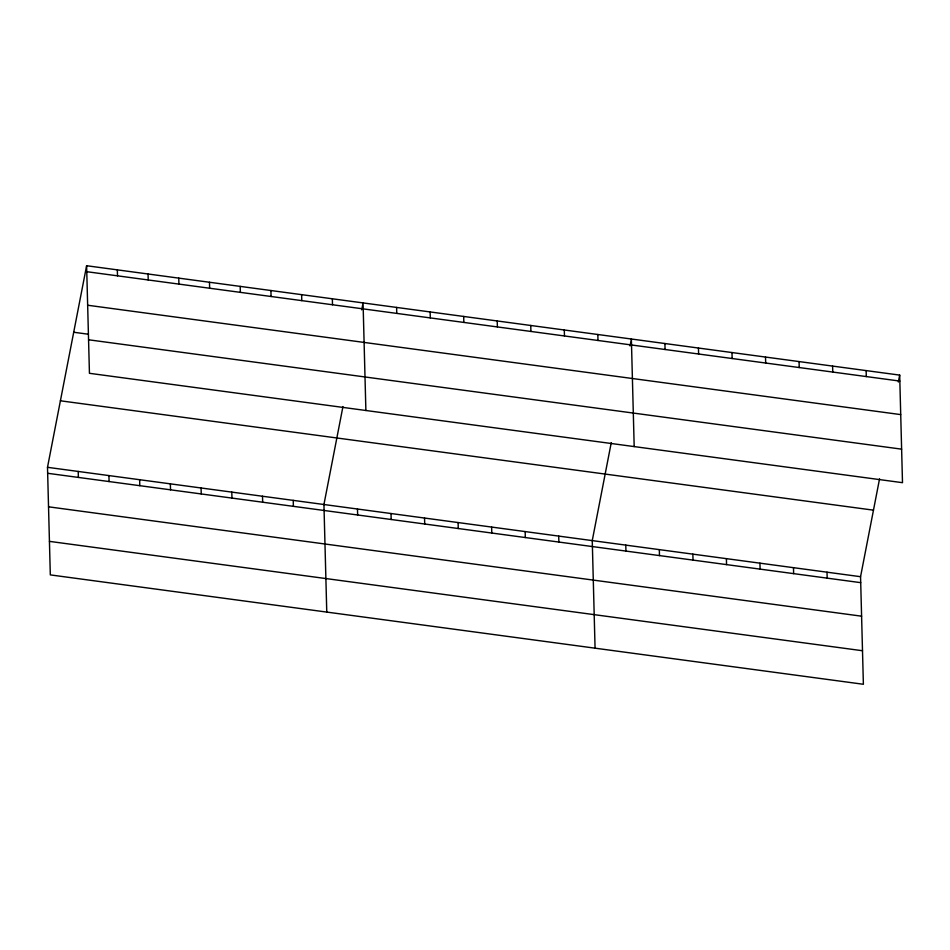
<?xml version="1.0" encoding="UTF-8"?>
<svg xmlns="http://www.w3.org/2000/svg" width="950" height="950" viewBox="0 0 950 950"><rect width="100%" height="100%" fill="white"/><g stroke="black" fill="none" stroke-linecap="round" stroke-linejoin="round"><path stroke-width="1.43" d="M879.569 478.753L860.557 576.697L863.384 684.273L50.314 574.893L47.5 467.317L86.616 265.727L899.686 375.108L902.5 482.683L89.442 373.303L86.616 265.727M342.95 406.564L323.938 504.497L326.764 612.085M361.713 309.843L363.066 302.919L365.881 410.495M611.254 442.664L592.254 540.597L595.068 648.185M630.028 345.942L631.37 339.008L634.184 446.595M898.344 382.031L899.686 375.108M86.782 271.7L899.84 381.081M87.649 305.235L900.719 414.604M73.708 332.251L88.338 334.222M88.564 339.779L901.621 449.16M60.408 400.793L873.477 510.162M47.5 467.317L860.557 576.697M47.654 473.29L860.724 582.659M48.533 506.813L861.602 616.194M49.436 541.369L862.505 650.738M866.139 370.595L866.305 376.568M832.604 366.082L832.758 372.056M827.023 572.185L827.177 578.146M799.069 361.57L799.223 367.543M793.488 567.673L793.642 573.646M765.522 357.058L765.688 363.031M759.941 563.16L760.107 569.133M731.987 352.545L732.141 358.518M726.406 558.648L726.56 564.621M698.452 348.032L698.606 354.006M692.871 554.135L693.025 560.108M664.917 343.52L665.071 349.493M659.324 549.622L659.49 555.596M625.789 545.11L625.943 551.083M597.835 334.495L597.989 340.468M564.3 329.983L564.454 335.956M558.719 536.085L558.873 542.058M530.753 325.47L530.908 331.443M525.172 531.572L525.326 537.546M497.218 320.957L497.372 326.931M491.637 527.06L491.791 533.033M463.683 316.445L463.838 322.418M458.102 522.548L458.256 528.521M430.136 311.933L430.291 317.906M424.555 518.035L424.709 524.008M396.601 307.432L396.756 313.393M391.02 513.523L391.174 519.496M357.485 509.01L357.639 514.983M332.346 298.787L332.5 304.76M301.625 294.654L301.791 300.627M293.229 500.365L293.384 506.338M270.916 290.522L271.071 296.495M262.509 496.233L262.663 502.206M240.196 286.389L240.35 292.363M231.8 492.1L231.954 498.073M209.487 282.257L209.641 288.23M201.079 487.979L201.234 493.941M178.766 278.124L178.921 284.098M170.359 483.847L170.525 489.808M148.058 273.992L148.212 279.965M139.65 479.714L139.804 485.688M117.337 269.859L117.491 275.832M108.929 475.582L109.084 481.555M78.221 471.449L78.375 477.423"/></g></svg>
